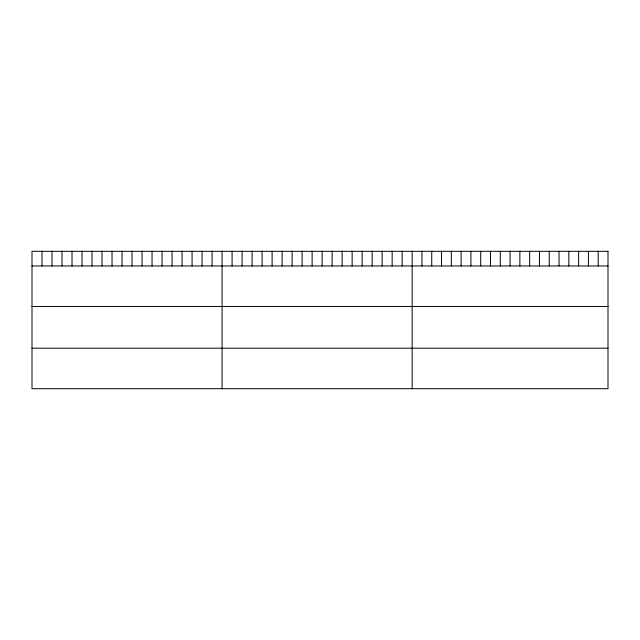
<?xml version="1.0" encoding="UTF-8"?>
<svg xmlns="http://www.w3.org/2000/svg" width="640" height="640" viewBox="0 0 640 640"><rect width="100%" height="100%" fill="white"/><g stroke="black" fill="none" stroke-linecap="round" stroke-linejoin="round"><path stroke-width="0.96" d="M32 265.968L608 265.968M32 306.464L608 306.464M32 348.192L608 348.192M598.208 251.304L598.208 265.968M588.416 251.304L588.416 265.968M578.624 251.304L578.624 265.968M568.832 251.304L568.832 265.968M559.04 251.304L559.04 265.968M549.248 251.304L549.248 265.968M539.456 251.304L539.456 265.968M529.664 251.304L529.664 265.968M519.872 251.304L519.872 265.968M510.08 251.304L510.08 265.968M500.288 251.304L500.288 265.968M490.496 251.304L490.496 265.968M480.704 251.304L480.704 265.968M470.912 251.304L470.912 265.968M461.12 251.304L461.12 265.968M451.328 251.304L451.328 265.968M441.536 251.304L441.536 265.968M431.744 251.304L431.744 265.968M421.952 251.304L421.952 265.968M412.16 251.304L412.16 388.696M402.152 251.304L402.152 265.968M392.152 251.304L392.152 265.968M382.144 251.304L382.144 265.968M372.144 251.304L372.144 265.968M362.136 251.304L362.136 265.968M352.136 251.304L352.136 265.968M342.128 251.304L342.128 265.968M332.128 251.304L332.128 265.968M322.12 251.304L322.12 265.968M312.12 251.304L312.12 265.968M302.112 251.304L302.112 265.968M292.112 251.304L292.112 265.968M282.104 251.304L282.104 265.968M272.104 251.304L272.104 265.968M262.096 251.304L262.096 265.968M252.096 251.304L252.096 265.968M242.088 251.304L242.088 265.968M232.088 251.304L232.088 265.968M222.08 251.304L222.08 388.696M212.072 251.304L212.072 265.968M202.072 251.304L202.072 265.968M192.064 251.304L192.064 265.968M182.064 251.304L182.064 265.968M172.056 251.304L172.056 265.968M162.056 251.304L162.056 265.968M152.048 251.304L152.048 265.968M142.048 251.304L142.048 265.968M132.04 251.304L132.04 265.968M122.04 251.304L122.04 265.968M112.032 251.304L112.032 265.968M102.032 251.304L102.032 265.968M92.024 251.304L92.024 265.968M82.024 251.304L82.024 265.968M72.016 251.304L72.016 265.968M62.016 251.304L62.016 265.968M52.008 251.304L52.008 265.968M42.008 251.304L42.008 265.968M608 251.304L32 251.304L32 388.696L608 388.696L608 251.304"/></g></svg>
